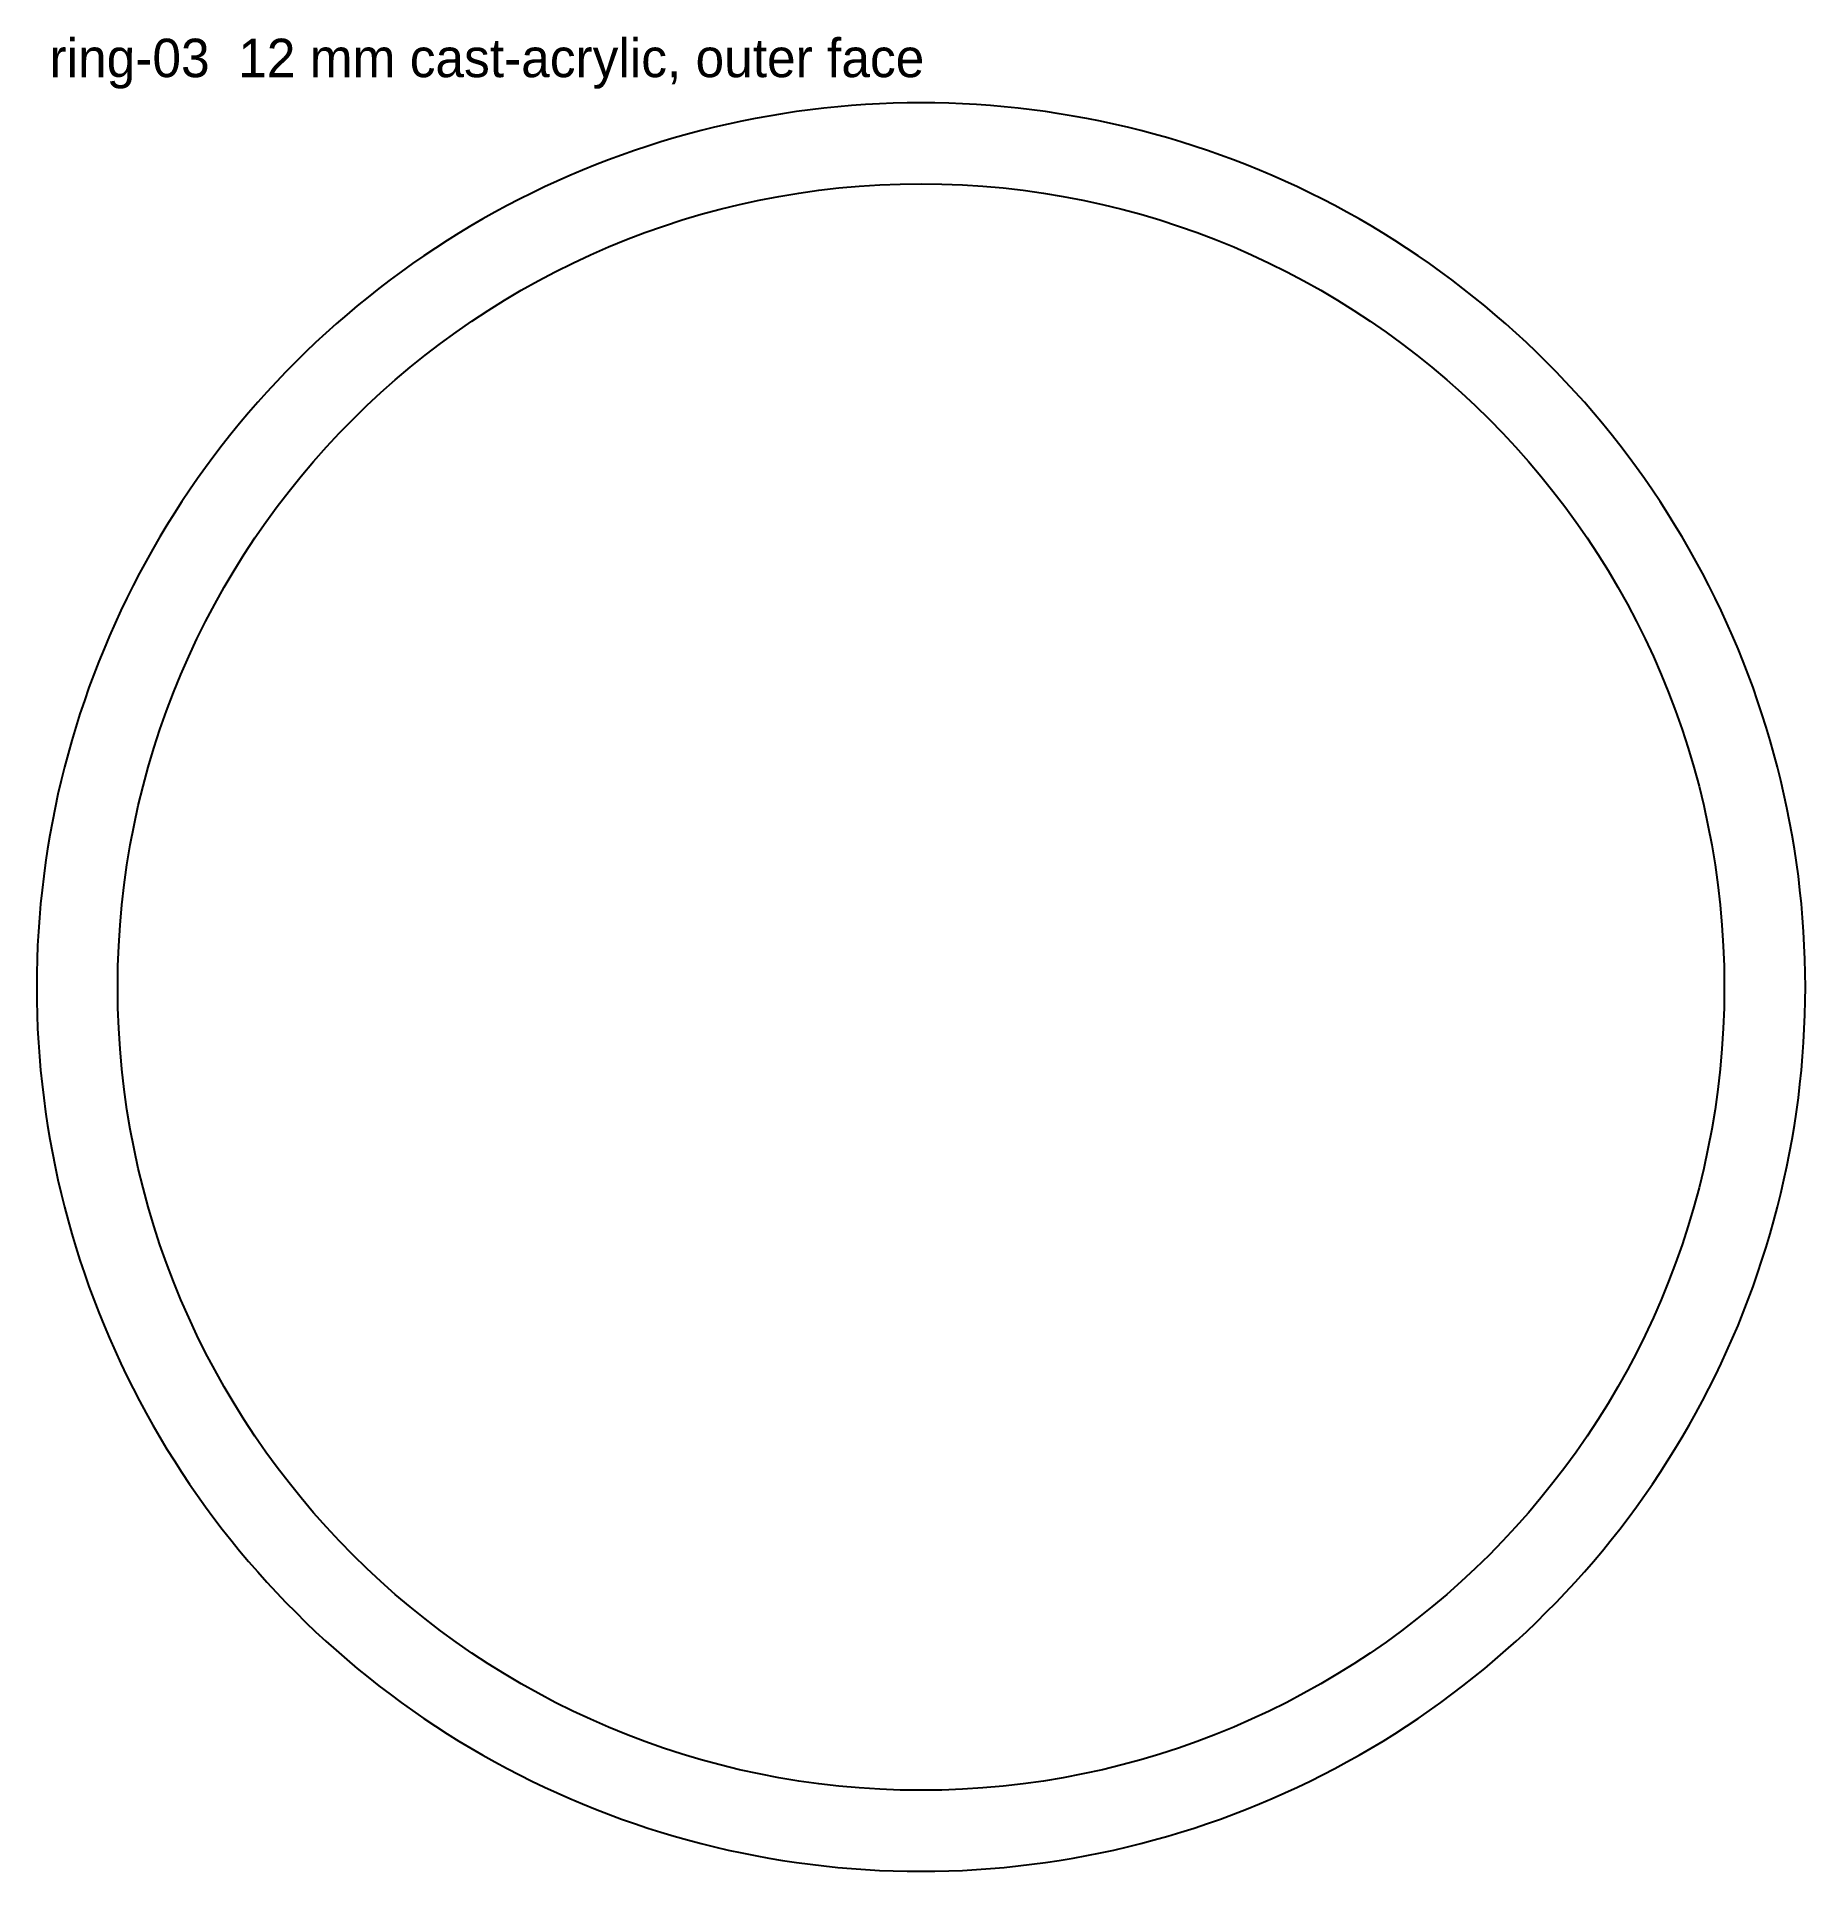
# Model space of a CAD drawing. Header units: millimetres. Extents: x 0 to 276, y 0 to 286.
import ezdxf

# ---------------------------------------------------------------- set-up
doc = ezdxf.new("R2010")
doc.units = ezdxf.units.MM
for name, color, linetype in [('CUT_INSIDE', 5, 'Continuous'), ('CUT_OUTSIDE', 1, 'Continuous'), ('NOTES', 7, 'Continuous')]:
    doc.layers.add(name, color=color, linetype=linetype)

msp = doc.modelspace()

# ---------------------------------------------------------------- linework, layer by layer
at = {"layer": 'CUT_INSIDE'}
msp.add_circle((137.93, 137.93), 125.29, dxfattribs=at)
at = {"layer": 'CUT_OUTSIDE'}
msp.add_lwpolyline([(275.86, 137.93), (275.84, 140.09), (275.79, 142.26), (275.7, 144.42), (275.58, 146.59), (275.43, 148.75), (275.24, 150.91), (275.02, 153.06), (274.77, 155.21), (274.48, 157.36), (274.16, 159.5), (273.8, 161.64), (273.41, 163.77), (272.99, 165.9), (272.53, 168.02), (272.04, 170.13), (271.52, 172.23), (270.97, 174.32), (270.38, 176.41), (269.76, 178.48), (269.1, 180.55), (268.42, 182.6), (267.7, 184.65), (266.95, 186.68), (266.17, 188.7), (265.36, 190.71), (264.51, 192.71), (263.64, 194.69), (262.73, 196.65), (261.79, 198.61), (260.82, 200.55), (259.82, 202.47), (258.79, 204.37), (257.74, 206.26), (256.65, 208.14), (255.53, 209.99), (254.38, 211.83), (253.21, 213.65), (252, 215.45), (250.77, 217.24), (249.51, 219), (248.23, 220.74), (246.91, 222.46), (245.57, 224.17), (244.2, 225.85), (242.81, 227.5), (241.39, 229.14), (239.94, 230.75), (238.47, 232.35), (236.98, 233.91), (235.46, 235.46), (233.91, 236.98), (232.35, 238.47), (230.75, 239.94), (229.14, 241.39), (227.5, 242.81), (225.85, 244.2), (224.17, 245.57), (222.46, 246.91), (220.74, 248.23), (219, 249.51), (217.24, 250.77), (215.45, 252), (213.65, 253.21), (211.83, 254.38), (209.99, 255.53), (208.14, 256.65), (206.26, 257.74), (204.37, 258.79), (202.47, 259.82), (200.55, 260.82), (198.61, 261.79), (196.65, 262.73), (194.69, 263.64), (192.71, 264.51), (190.71, 265.36), (188.7, 266.17), (186.68, 266.95), (184.65, 267.7), (182.6, 268.42), (180.55, 269.1), (178.48, 269.76), (176.41, 270.38), (174.32, 270.97), (172.23, 271.52), (170.13, 272.04), (168.02, 272.53), (165.9, 272.99), (163.77, 273.41), (161.64, 273.8), (159.5, 274.16), (157.36, 274.48), (155.21, 274.77), (153.06, 275.02), (150.91, 275.24), (148.75, 275.43), (146.59, 275.58), (144.42, 275.7), (142.26, 275.79), (140.09, 275.84), (137.93, 275.86), (135.76, 275.84), (133.6, 275.79), (131.43, 275.7), (129.27, 275.58), (127.11, 275.43), (124.95, 275.24), (122.79, 275.02), (120.64, 274.77), (118.49, 274.48), (116.35, 274.16), (114.21, 273.8), (112.08, 273.41), (109.96, 272.99), (107.84, 272.53), (105.73, 272.04), (103.63, 271.52), (101.53, 270.97), (99.45, 270.38), (97.37, 269.76), (95.31, 269.1), (93.25, 268.42), (91.21, 267.7), (89.17, 266.95), (87.15, 266.17), (85.14, 265.36), (83.15, 264.51), (81.17, 263.64), (79.2, 262.73), (77.25, 261.79), (75.31, 260.82), (73.39, 259.82), (71.48, 258.79), (69.59, 257.74), (67.72, 256.65), (65.86, 255.53), (64.02, 254.38), (62.2, 253.21), (60.4, 252), (58.62, 250.77), (56.86, 249.51), (55.11, 248.23), (53.39, 246.91), (51.69, 245.57), (50.01, 244.2), (48.35, 242.81), (46.71, 241.39), (45.1, 239.94), (43.51, 238.47), (41.94, 236.98), (40.4, 235.46), (38.88, 233.91), (37.38, 232.35), (35.91, 230.75), (34.47, 229.14), (33.05, 227.5), (31.65, 225.85), (30.28, 224.17), (28.94, 222.46), (27.63, 220.74), (26.34, 219), (25.08, 217.24), (23.85, 215.45), (22.65, 213.65), (21.47, 211.83), (20.32, 209.99), (19.21, 208.14), (18.12, 206.26), (17.06, 204.37), (16.03, 202.47), (15.03, 200.55), (14.06, 198.61), (13.13, 196.65), (12.22, 194.69), (11.34, 192.71), (10.5, 190.71), (9.69, 188.7), (8.9, 186.68), (8.15, 184.65), (7.44, 182.6), (6.75, 180.55), (6.1, 178.48), (5.48, 176.41), (4.89, 174.32), (4.33, 172.23), (3.81, 170.13), (3.32, 168.02), (2.87, 165.9), (2.44, 163.77), (2.05, 161.64), (1.7, 159.5), (1.38, 157.36), (1.09, 155.21), (0.83, 153.06), (0.61, 150.91), (0.43, 148.75), (0.27, 146.59), (0.15, 144.42), (0.07, 142.26), (0.02, 140.09), (0, 137.93), (0.02, 135.76), (0.07, 133.6), (0.15, 131.43), (0.27, 129.27), (0.43, 127.11), (0.61, 124.95), (0.83, 122.79), (1.09, 120.64), (1.38, 118.49), (1.7, 116.35), (2.05, 114.21), (2.44, 112.08), (2.87, 109.96), (3.32, 107.84), (3.81, 105.73), (4.33, 103.63), (4.89, 101.53), (5.48, 99.45), (6.1, 97.37), (6.75, 95.31), (7.44, 93.25), (8.15, 91.21), (8.9, 89.17), (9.69, 87.15), (10.5, 85.14), (11.34, 83.15), (12.22, 81.17), (13.13, 79.2), (14.06, 77.25), (15.03, 75.31), (16.03, 73.39), (17.06, 71.48), (18.12, 69.59), (19.21, 67.72), (20.32, 65.86), (21.47, 64.02), (22.65, 62.2), (23.85, 60.4), (25.08, 58.62), (26.34, 56.86), (27.63, 55.11), (28.94, 53.39), (30.28, 51.69), (31.65, 50.01), (33.05, 48.35), (34.47, 46.71), (35.91, 45.1), (37.38, 43.51), (38.88, 41.94), (40.4, 40.4), (41.94, 38.88), (43.51, 37.38), (45.1, 35.91), (46.71, 34.47), (48.35, 33.05), (50.01, 31.65), (51.69, 30.28), (53.39, 28.94), (55.11, 27.63), (56.86, 26.34), (58.62, 25.08), (60.4, 23.85), (62.2, 22.65), (64.02, 21.47), (65.86, 20.32), (67.72, 19.21), (69.59, 18.12), (71.48, 17.06), (73.39, 16.03), (75.31, 15.03), (77.25, 14.06), (79.2, 13.13), (81.17, 12.22), (83.15, 11.34), (85.14, 10.5), (87.15, 9.69), (89.17, 8.9), (91.21, 8.15), (93.25, 7.44), (95.31, 6.75), (97.37, 6.1), (99.45, 5.48), (101.53, 4.89), (103.63, 4.33), (105.73, 3.81), (107.84, 3.32), (109.96, 2.87), (112.08, 2.44), (114.21, 2.05), (116.35, 1.7), (118.49, 1.38), (120.64, 1.09), (122.79, 0.83), (124.95, 0.61), (127.11, 0.43), (129.27, 0.27), (131.43, 0.15), (133.6, 0.07), (135.76, 0.02), (137.93, 0), (140.09, 0.02), (142.26, 0.07), (144.42, 0.15), (146.59, 0.27), (148.75, 0.43), (150.91, 0.61), (153.06, 0.83), (155.21, 1.09), (157.36, 1.38), (159.5, 1.7), (161.64, 2.05), (163.77, 2.44), (165.9, 2.87), (168.02, 3.32), (170.13, 3.81), (172.23, 4.33), (174.32, 4.89), (176.41, 5.48), (178.48, 6.1), (180.55, 6.75), (182.6, 7.44), (184.65, 8.15), (186.68, 8.9), (188.7, 9.69), (190.71, 10.5), (192.71, 11.34), (194.69, 12.22), (196.65, 13.13), (198.61, 14.06), (200.55, 15.03), (202.47, 16.03), (204.37, 17.06), (206.26, 18.12), (208.14, 19.21), (209.99, 20.32), (211.83, 21.47), (213.65, 22.65), (215.45, 23.85), (217.24, 25.08), (219, 26.34), (220.74, 27.63), (222.46, 28.94), (224.17, 30.28), (225.85, 31.65), (227.5, 33.05), (229.14, 34.47), (230.75, 35.91), (232.35, 37.38), (233.91, 38.88), (235.46, 40.4), (236.98, 41.94), (238.47, 43.51), (239.94, 45.1), (241.39, 46.71), (242.81, 48.35), (244.2, 50.01), (245.57, 51.69), (246.91, 53.39), (248.23, 55.11), (249.51, 56.86), (250.77, 58.62), (252, 60.4), (253.21, 62.2), (254.38, 64.02), (255.53, 65.86), (256.65, 67.72), (257.74, 69.59), (258.79, 71.48), (259.82, 73.39), (260.82, 75.31), (261.79, 77.25), (262.73, 79.2), (263.64, 81.17), (264.51, 83.15), (265.36, 85.14), (266.17, 87.15), (266.95, 89.17), (267.7, 91.21), (268.42, 93.25), (269.1, 95.31), (269.76, 97.37), (270.38, 99.45), (270.97, 101.53), (271.52, 103.63), (272.04, 105.73), (272.53, 107.84), (272.99, 109.96), (273.41, 112.08), (273.8, 114.21), (274.16, 116.35), (274.48, 118.49), (274.77, 120.64), (275.02, 122.79), (275.24, 124.95), (275.43, 127.11), (275.58, 129.27), (275.7, 131.43), (275.79, 133.6), (275.84, 135.76), (275.86, 137.93)], close=True, dxfattribs=at)

# ---------------------------------------------------------------- texts
at = {"layer": 'NOTES'}
msp.add_text('ring-03  12 mm cast-acrylic, outer face', height=6, dxfattribs=at).set_placement((2, 279.86))

doc.saveas('drawing.dxf')
